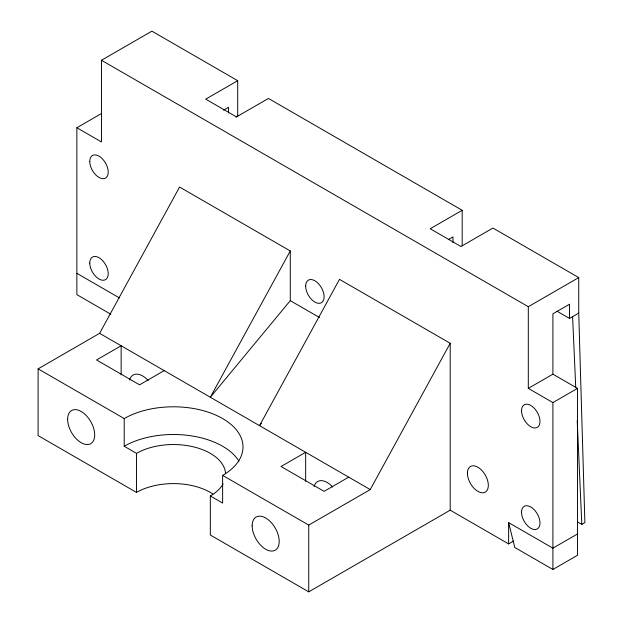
<?xml version="1.0" encoding="UTF-8"?>
<svg xmlns="http://www.w3.org/2000/svg" width="623" height="623" viewBox="0 0 623 623"><rect width="100%" height="100%" fill="white"/><g stroke="black" fill="none" stroke-linecap="round" stroke-linejoin="round"><path stroke-width="0.93" d="M212.856 493.992A52.192 30.13 0 0 0 136.515 492.427L38.112 435.609L38.112 368.847L99.618 333.336L179.572 187.04L290.279 250.952L290.279 300.668L210.325 397.256L290.279 250.952M38.112 368.847L124.218 418.563A69.581 40.176 0 0 1 222.629 418.563A69.581 40.176 0 0 1 222.629 475.38L308.735 525.088L370.241 489.585L450.195 343.281L339.488 279.361L259.526 425.665L261.387 423.414M110.847 314.257L76.855 294.632L76.855 127.738L101.463 141.943L101.463 60.267L151.895 31.15L237.698 80.686L237.698 116.197M76.855 127.738L101.463 113.534M237.698 80.686L205.715 99.15L236.467 116.906M223.486 110.193L228.47 107.32L228.47 112.997M236.016 117.163L268.443 98.442L462.188 210.294L462.188 245.805M164.192 370.623L139.591 384.827L96.542 359.969L121.142 345.765L121.142 374.82M462.188 210.294L430.205 228.758L460.958 246.513L492.941 228.049L578.736 277.585L578.736 313.096L584.888 522.604L581.812 524.379L577.622 521.965M448.809 239.325L452.96 236.927L452.96 242.612M101.463 60.267L528.304 306.703L578.736 277.585M556.9 311.142L569.515 318.423L578.736 313.096M348.709 477.156L324.108 491.36L281.059 466.502L305.659 452.298L305.659 481.353M528.304 306.703L528.304 388.378L552.905 374.174L577.505 388.378L577.505 555.272L552.905 569.477L514.777 547.461L508.625 522.604L552.905 548.17L577.505 533.966M528.304 388.378L552.905 402.583L577.505 388.378M223.057 483.97A52.192 30.13 0 0 1 210.325 495.97L210.325 535.032L308.735 591.85L450.195 510.175L508.625 543.91L513.593 541.044M290.279 300.668L319.467 317.52M76.855 273.326L119.468 297.934M99.618 333.336L370.241 489.585M124.218 418.563L124.218 446.263L136.515 453.365A52.192 30.13 0 0 1 192.694 446.668A52.192 30.13 0 0 1 225.588 473.799M210.325 495.97L222.629 503.073L222.629 475.38M572.592 316.648L575.738 387.514M577.202 420.517L581.812 524.379M569.515 318.423L569.515 304.219L552.905 313.805L552.905 374.174M552.905 402.583L552.905 569.477M508.625 522.604L508.625 543.91M450.195 343.281L450.195 510.175M308.735 525.088L308.735 591.85M136.515 453.365L136.515 492.427M129.6 379.983A19.134 11.05 60 0 1 148.173 380.482M124.218 446.263A69.581 40.176 0 0 1 238.975 461.191M314.117 486.516A19.134 11.05 60 0 1 332.69 487.007M305.659 286.113A13.044 7.531 60 0 0 319.498 303.323A13.044 7.531 60 0 0 319.498 284.875A13.044 7.531 60 0 0 305.659 286.113M467.414 473.246A14.788 8.535 60 0 0 483.098 492.762A14.788 8.535 60 0 0 483.098 471.845A14.788 8.535 60 0 0 467.414 473.246M521.537 512.308A13.044 7.531 60 0 0 535.375 529.527A13.044 7.531 60 0 0 535.375 511.07A13.044 7.531 60 0 0 521.537 512.308M521.537 410.752A13.044 7.531 60 0 0 535.375 427.962A13.044 7.531 60 0 0 535.375 409.513A13.044 7.531 60 0 0 521.537 410.752M89.774 161.474A13.044 7.531 60 0 0 103.613 178.684A13.044 7.531 60 0 0 103.613 160.236A13.044 7.531 60 0 0 89.774 161.474M252.151 525.804A19.134 11.05 60 0 0 272.446 551.051A19.134 11.05 60 0 0 272.446 523.99A19.134 11.05 60 0 0 252.151 525.804M67.634 419.271A19.134 11.05 60 0 0 87.929 444.526A19.134 11.05 60 0 0 87.929 417.457A19.134 11.05 60 0 0 67.634 419.271M89.774 263.031A13.044 7.531 60 0 0 103.613 280.249A13.044 7.531 60 0 0 103.613 261.792A13.044 7.531 60 0 0 89.774 263.031"/></g></svg>
